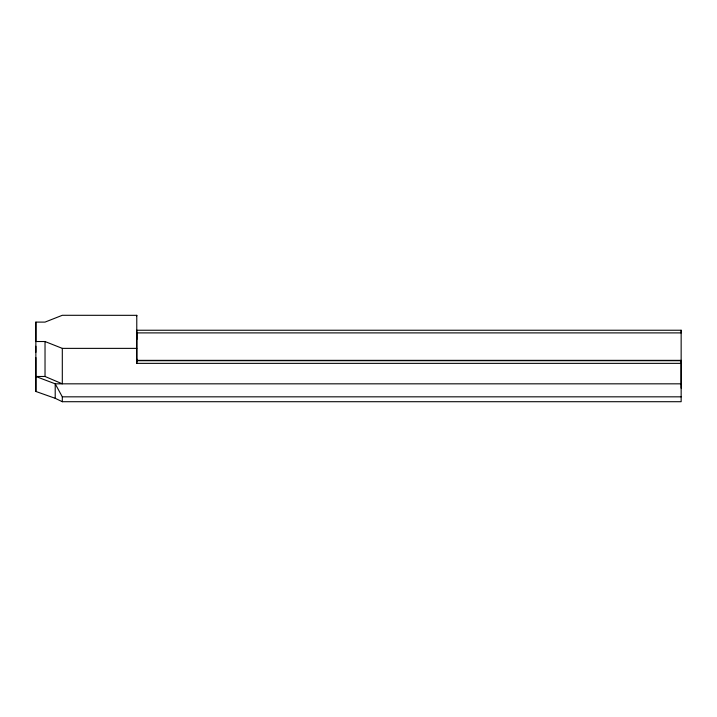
<?xml version="1.0" encoding="UTF-8"?>
<svg xmlns="http://www.w3.org/2000/svg" width="717" height="717" viewBox="0 0 717 717"><rect width="100%" height="100%" fill="white"/><g stroke="black" fill="none" stroke-linecap="round" stroke-linejoin="round"><path stroke-width="1.08" d="M681.15 363.358L136.786 363.358L136.777 315.328L62.316 315.292L45.028 322.103L35.859 322.103L35.859 391.464L55.209 398.311L62.307 401.708L681.15 401.708L681.15 330.241L136.777 330.241L136.777 361.036M55.209 398.311L55.209 383.828L35.859 376.488L45.028 376.479L62.307 383.828L62.307 348.372L45.028 341.525L35.859 341.525L35.859 322.103M681.15 388.166L681.15 360.355L136.768 360.355M681.15 331.792L681.15 330.241M35.85 352.334L35.85 346.248M136.777 334.212L136.777 339.508M136.777 315.928L136.777 315.328M136.768 332.894L681.15 332.894M62.307 348.372L136.786 348.372M136.777 360.705L681.15 360.705M681.15 383.828L55.209 383.828L62.307 396.833L62.307 401.708M62.307 396.833L681.15 396.833M136.777 359.056L136.786 363.358M35.859 391.464L35.85 357.559M45.028 341.525L45.028 376.479"/></g></svg>
